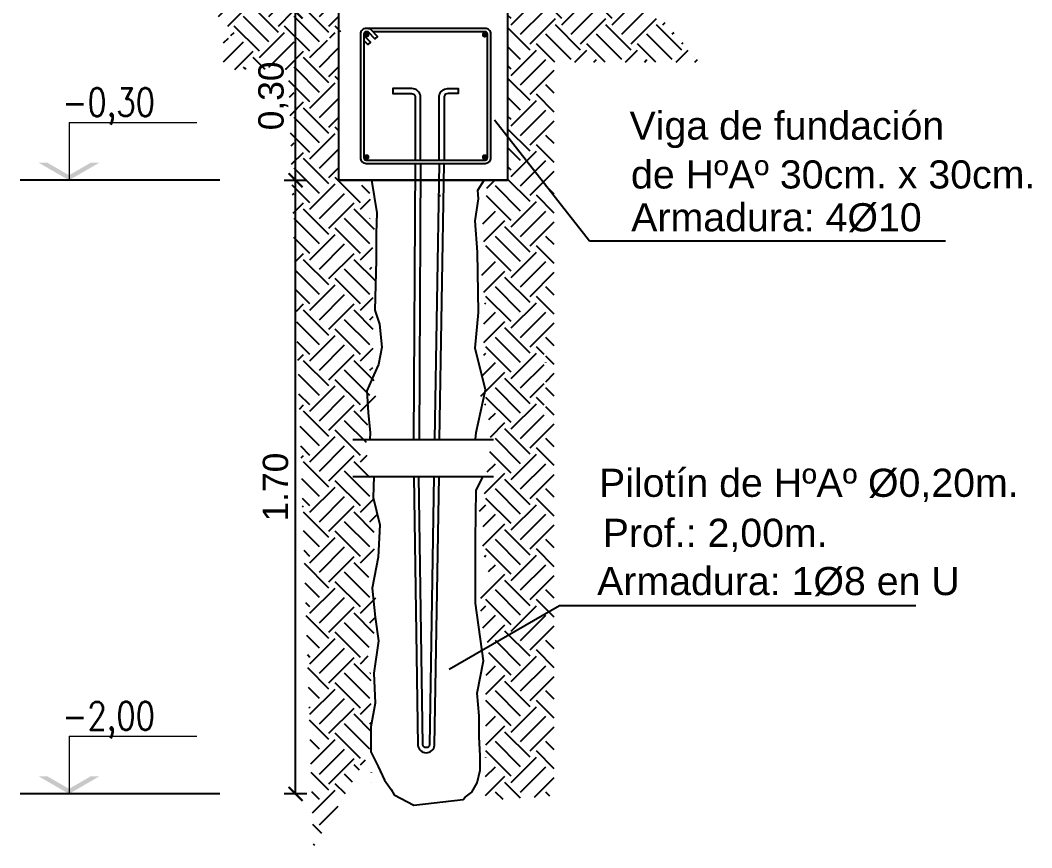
# Model space of a CAD drawing. Header units: millimetres. Extents: x 167 to 343, y -139 to 78.
# Drawn here: x 288.07 to 295.26, y -98.44 to -92.56 of the extents above; entities that cross this region are included whole.
import ezdxf
from ezdxf.enums import TextEntityAlignment as Align

# ---------------------------------------------------------------- set-up
doc = ezdxf.new("R2010")
doc.units = ezdxf.units.MM
doc.header["$LTSCALE"] = 0.1
doc.header["$MEASUREMENT"] = 0
doc.header["$PDMODE"] = 3
doc.header["$PDSIZE"] = 0.1
doc.linetypes.add('ACAD_ISO02W100', pattern=[15, 12, -3])
doc.layers.get('DEFPOINTS').update_dxf_attribs({"color": 1})
doc.layers.add('00-COTAS', color=1, linetype='Continuous', lineweight=9)
doc.layers.add('referencias', color=1, linetype='Continuous', lineweight=5)
for name, color, linetype in [('CORTE-3', 3, 'Continuous'), ('Cota', 1, 'Continuous'), ('Cotas', 1, 'Continuous'), ('FUNDACION', 4, 'Continuous'), ('LINEA-TIERRA', 6, 'Continuous'), ('LINEAS DE PROYECCIÓN', 60, 'Continuous'), ('Muros', 7, 'Continuous'), ('Sombras', 7, 'Continuous'), ('TRAMAS', 8, 'Continuous')]:
    doc.layers.add(name, color=color, linetype=linetype)
doc.layers.add('VP', color=11, linetype='Continuous', plot=False)
doc.styles.add('1 en 100', font='romans.shx', dxfattribs={"height": 0.17})
doc.styles.add('ARIAL', font='arial.ttf', dxfattribs={"height": 0.18})
doc.styles.add('COTAS', font='ROMANS.shx', dxfattribs={"width": 0.7})
doc.dimstyles.new('1 en 20', dxfattribs={"dimtxt": 0.018, "dimasz": 0.018, "dimexe": 0, "dimexo": 0, "dimgap": 0.01, "dimtad": 1, "dimzin": 0, "dimdsep": 46, "dimtxsty": '1 en 100', "dimblk1": 'C-1', "dimblk2": 'C-1', "dimsah": 1, "dimcen": 0.1, "dimse1": 1, "dimse2": 1, "dimclrd": 1, "dimclrt": 256, "dimadec": 0, "dimazin": 0, "dimtfac": 1, "dimtix": 1, "dimtofl": 0, "dimtmove": 2, "dimatfit": 3, "dimfxl": 1, "dimtolj": 1, "dimtzin": 0, "dimlwd": -1, "dimarcsym": 0})
doc.dimstyles.new('100', dxfattribs={"dimtxt": 0.2, "dimasz": 0.1, "dimexe": 0.08, "dimexo": 0, "dimgap": 0.05, "dimtad": 1, "dimzin": 1, "dimtxsty": 'ARIAL', "dimblk": 'ARCHTICK', "dimcen": 2.5, "dimadec": 0, "dimazin": 0, "dimtfac": 1, "dimtix": 1, "dimtmove": 0, "dimatfit": 3, "dimfxl": 0.08, "dimfxlon": 1, "dimarcsym": 0})
pattern_1 = [(50, (-156.1088, 6.8758), (4.372432, -0.382538), [0.4572, -5.0292]), (355, (-156.1088, 6.876), (-0.84583, 4.58536), [0.36576, -4.02336]), (100.451, (-155.7444, 6.844), (3.52662, 4.2028), [0.38856, -4.27416]), (46.1842, (-156.109, 8.095), (6.5059, -1.009016), [0.6858, -7.5438]), (96.6356, (-155.5666, 8.011), (5.6977, 5.93821), [0.58284, -6.41124]), (351.184, (-156.109, 8.095), (5.69771, 5.9382), [0.54864, -6.03504]), (21, (-155.499, 7.7902), (3.638757, -2.454372), [0.4572, -5.0292]), (326, (-155.499, 7.79), (1.48325, 4.42051), [0.36576, -4.02336]), (71.4514, (-155.196, 7.5857), (5.121996, 1.96615), [0.38856, -4.27416]), (37.5, (-156.1088, 6.8758), (0.0741265, 2.029321), [0, -3.974592, 0, -4.08432, 0, -4.0386]), (7.5, (-156.1088, 6.8758), (1.603672, 2.404334), [0, -2.328672, 0, -3.883152, 0, -1.53924]), (327.5, (-157.4682, 6.8758), (3.254174, -0.13749), [0, -1.524, 0, -4.75488, 0, -6.30936]), (317.5, (-158.0778, 6.8758), (3.5551, 0.610236), [0, -1.9812, 0, -3.157728, 0, -4.48056])]

# ---------------------------------------------------------------- blocks, each defined once
blk = doc.blocks.new('_ARCHTICK')
at = {"color": 0, "linetype": 'ByBlock', "const_width": 0.15}
blk.add_lwpolyline([(-0.5, -0.5), (0.5, 0.5)], dxfattribs=at)
blk = doc.blocks.new('*D342')
at = {"layer": 'Cotas', "color": 0, "lineweight": -2, "transparency": 16777216}
for p, q in [((289.9483, -92.4949), (290.1083, -92.4949)), ((290.0283, -93.6949), (290.0283, -92.4949)), ((289.9483, -93.6949), (290.1083, -93.6949))]:
    blk.add_line(p, q, dxfattribs=at)
at = {"layer": 'DEFPOINTS', "color": 0, "transparency": 16777216}
for p in [(289.8287, -92.4949), (290.0283, -92.4949), (289.8287, -93.6949)]:
    blk.add_point(p, dxfattribs=at)
at = {"layer": 'Cotas', "color": 0, "lineweight": -2, "transparency": 16777216, "xscale": 0.1, "yscale": 0.1, "zscale": 0.1}
for p, rotation in [((290.0283, -92.4949), 90), ((290.0283, -93.6949), 270)]:
    blk.add_blockref('_ARCHTICK', p, dxfattribs=dict(at, rotation=rotation))
at = {"layer": 'Cotas', "color": 0, "transparency": 16777216, "insert": (289.8701, -93.0949), "char_height": 0.18, "attachment_point": 5, "rotation": 90, "style": 'ARIAL'}
blk.add_mtext('0,30', dxfattribs=at)
blk = doc.blocks.new('niv')
at = {"linetype": 'ByBlock'}
blk.add_line((0, 0.3254), (0, 0), dxfattribs=at)
blk.add_line((0, 0.3254), (0.7204, 0.3254))
for points in [[(-0.1724, 0.0996), (-0.1232, 0.0996), (0, 0), (0, 0.0284)], [(0.1724, 0.0996), (0.1232, 0.0996), (0, 0), (0, 0.0284)]]:
    blk.add_solid(points)
at = {"style": 'COTAS', "width": 0.8}
blk.add_attdef('NIVEL', text='', height=0.1478, dxfattribs=at).set_placement((0.7126, 0.3816), align=Align.RIGHT)
blk = doc.blocks.new('*D343')
at = {"layer": 'Cotas', "color": 0, "lineweight": -2, "transparency": 16777216}
for p, q in [((289.9483, -93.6949), (290.1083, -93.6949)), ((290.0283, -98.0584), (290.0283, -93.6949)), ((290.1083, -98.0584), (289.9483, -98.0584))]:
    blk.add_line(p, q, dxfattribs=at)
at = {"layer": 'DEFPOINTS', "color": 0, "transparency": 16777216}
for p in [(289.8287, -93.6949), (290.0283, -93.6949), (290.4297, -98.0584)]:
    blk.add_point(p, dxfattribs=at)
at = {"layer": 'Cotas', "color": 0, "lineweight": -2, "transparency": 16777216, "xscale": 0.1, "yscale": 0.1, "zscale": 0.1}
for p, rotation in [((290.0283, -93.6949), 90), ((290.0283, -98.0584), 270)]:
    blk.add_blockref('_ARCHTICK', p, dxfattribs=dict(at, rotation=rotation))
at = {"layer": 'Cotas', "color": 0, "transparency": 16777216, "insert": (289.8864, -95.8767), "char_height": 0.18, "width": 0.5, "attachment_point": 5, "rotation": 90, "style": 'ARIAL'}
blk.add_mtext('1.70', dxfattribs=at)
blk = doc.blocks.new('C-1')
for p, q in [((-1, 0), (0, 0)), ((0, -0.5), (0, 0.5))]:
    blk.add_line(p, q)
at = {"const_width": 0.05}
for points in [[(-0.5, 0), (0, 0)], [(-0.18, -0.18), (0.18, 0.18)]]:
    blk.add_lwpolyline(points, dxfattribs=at)

msp = doc.modelspace()

# ---------------------------------------------------------------- hatches: boundary and pattern name
at = {"layer": 'Sombras'}
h = msp.add_hatch(dxfattribs=at)
h.set_pattern_fill('AR-CONC', color=1, scale=0.024, style=0)
h.set_pattern_definition(pattern_1)
h.paths.add_polyline_path([(291.2741, -93.1519), (291.2741, -93.4519), (291.2261, -93.4519), (291.2261, -93.1557, 0.812929), (291.1621, -93.1557), (291.1621, -93.7509), (291.4761, -93.7509, 0.414214), (291.4921, -93.7349), (291.4921, -92.8549, 0.414214), (291.4761, -92.8389), (290.8437, -92.8389), (290.8759, -92.8722), (290.8587, -92.8889), (290.8161, -92.845, 0.242714), (290.7988, -92.8391, 0.464742), (290.7801, -92.8549), (290.7801, -92.8722), (290.8265, -92.9201), (290.8093, -92.9368), (290.7801, -92.9066), (290.7801, -93.7349, 0.414214), (290.7961, -93.7509), (291.1141, -93.7509), (291.1141, -93.1519, -0.877104)], flags=17)
h.paths.add_polyline_path([(290.7561, -92.8549, -0.414214), (290.7961, -92.8149), (290.8119, -92.8149), (291.4761, -92.8149, -0.414214), (291.5161, -92.8549), (291.5161, -93.7349, -0.414214), (291.4761, -93.7749), (291.1621, -93.7749), (291.1621, -93.8949), (291.7361, -93.8949), (291.7361, -92.6949), (290.5361, -92.6949), (290.5361, -93.8949), (291.1141, -93.8949), (291.1141, -93.7749), (290.7961, -93.7749, -0.414214), (290.7561, -93.7349)])
h = msp.add_hatch(dxfattribs=at)
h.set_pattern_fill('AR-CONC', color=1, scale=0.024, style=0)
h.set_pattern_definition(pattern_1)
h.paths.add_polyline_path([(291.4921, -92.8549, 0.414214), (291.4761, -92.8389), (290.8437, -92.8389), (290.8759, -92.8722), (290.8587, -92.8889), (290.8161, -92.845, 0.202963), (290.8018, -92.8389), (290.7961, -92.8389, 0.414214), (290.7801, -92.8549), (290.7801, -92.8722), (290.8265, -92.9201), (290.8093, -92.9368), (290.7801, -92.9066), (290.7801, -93.7349, 0.414214), (290.7961, -93.7509), (291.1141, -93.7509), (291.1141, -93.1519, -0.877104), (291.2741, -93.1519), (291.2741, -93.4519), (291.2261, -93.4519), (291.2261, -93.1557, 0.812929), (291.1621, -93.1557), (291.1621, -93.7509), (291.4761, -93.7509, 0.414214), (291.4921, -93.7349)], flags=17)
h.paths.add_polyline_path([(290.7561, -92.8549, -0.414214), (290.7961, -92.8149), (290.8119, -92.8149), (291.4761, -92.8149, -0.414214), (291.5161, -92.8549), (291.5161, -93.7349, -0.414214), (291.4761, -93.7749), (291.1621, -93.7749), (291.1621, -93.8949), (291.7361, -93.8949), (291.7361, -92.6949), (290.5361, -92.6949), (290.5361, -93.8949), (291.1141, -93.8949), (291.1141, -93.7749), (290.7961, -93.7749, -0.414214), (290.7561, -93.7349)])
at = {"layer": 'TRAMAS', "linetype": 'ACAD_ISO02W100'}
h = msp.add_hatch(dxfattribs=at)
h.set_pattern_fill('EARTH', color=256, scale=0.04, angle=45)
h.set_pattern_definition([(45, (43.84662, 53.24068), (0, 0.35921024), [0.254, -0.254]), (45, (43.77927, 53.30803), (0, 0.35921024), [0.254, -0.254]), (45, (43.71192, 53.37538), (0, 0.35921024), [0.254, -0.254]), (135, (43.71192, 53.42029), (-0.35921024, 0), [0.254, -0.254]), (135, (43.77927, 53.48764), (-0.35921024, 0), [0.254, -0.254]), (135, (43.84662, 53.555), (-0.35921024, 0), [0.254, -0.254])])
h.paths.add_polyline_path([(290.1845, -92.7421), (290.3549, -92.6357), (290.3547, -92.6238)], flags=16)
h.paths.add_polyline_path([(289.5893, -92.9013), (290.1788, -92.9013), (290.1788, -92.9008), (289.555, -92.9008)], flags=16)
h.paths.add_polyline_path([(290.5153, -96.1941), (290.5153, -95.8366)], flags=16)
h.paths.add_polyline_path([(290.572, -93.3285), (290.5715, -93.3298), (290.5722, -93.3285)], flags=17)
h.paths.add_polyline_path([(290.4421, -93.72), (290.3361, -93.6949), (290.3361, -92.4949), (289.4065, -92.4949), (289.5936, -92.6915), (289.5162, -92.6785), (289.5162, -92.907), (289.9787, -92.907), (290.1562, -98.4417), (290.5688, -97.7425), (290.5689, -98.0921), (290.5647, -97.2525), (290.5647, -97.2339), (290.5461, -97.0922), (290.5438, -97.0272), (290.5903, -96.9668), (290.5856, -96.8855), (290.5856, -96.8274), (290.6065, -96.7786), (290.6019, -96.7275), (290.5972, -96.5997), (290.5786, -96.5659), (290.5507, -96.5287), (290.5438, -96.4962), (290.581, -96.394), (290.5903, -96.308), (290.5996, -96.2616), (290.5996, -96.2314), (290.5903, -96.2128), (290.5833, -96.1733), (290.6135, -96.0989), (290.6112, -96.0711), (290.5763, -95.9549), (290.5664, -95.9108), (290.5742, -95.8829), (290.5575, -95.8202), (290.5534, -95.7412), (290.5374, -95.6576), (290.5358, -95.6343), (290.531, -95.5809), (290.5383, -95.4913), (290.5365, -95.4568), (290.5492, -95.4142), (290.5601, -95.3724), (290.5664, -95.3361), (290.5719, -95.3271), (290.6018, -95.2717), (290.6037, -95.2527), (290.6009, -95.2363), (290.5918, -95.2091), (290.5918, -95.1855), (290.5873, -95.1215), (290.591, -95.0924), (290.5699, -95.067), (290.5779, -95.0176), (290.5866, -94.9907), (290.5837, -94.979), (290.5793, -94.9703), (290.5706, -94.9296), (290.5757, -94.9027), (290.5786, -94.8911), (290.583, -94.8657), (290.5888, -94.838), (290.5699, -94.8208), (290.5728, -94.8143), (290.583, -94.7881), (290.5806, -94.7471), (290.5699, -94.6973), (290.5728, -94.6827), (290.5852, -94.6479), (290.5815, -94.6297), (290.5673, -94.5949), (290.5772, -94.5686), (290.5784, -94.5359), (290.5831, -94.5195), (290.5901, -94.4937), (290.5925, -94.482), (290.6007, -94.4304), (290.5878, -94.3764), (290.5819, -94.3354), (290.5702, -94.3142), (290.5655, -94.306), (290.562, -94.3013), (290.562, -94.2802), (290.5526, -94.2427), (290.562, -94.2239), (290.5819, -94.1571), (290.5767, -94.1015), (290.5901, -94.0679), (290.589, -94.0421), (290.5855, -94.0245), (290.5714, -94.0011), (290.5585, -93.9882), (290.5608, -93.9401), (290.562, -93.8882), (290.5639, -93.8674), (290.5583, -93.8106), (290.5601, -93.7803), (290.5696, -93.7311), (290.5886, -93.7103), (290.5639, -93.7285), (290.558, -93.7285), (290.5282, -93.7285), (290.4506, -93.7371)])
h = msp.add_hatch(dxfattribs=at)
h.set_pattern_fill('EARTH', color=256, scale=0.04, angle=45)
h.set_pattern_definition([(45, (-5917.97195, -6184.9304), (3e-17, 0.359210245), [0.254, -0.254]), (45, (-5918.0393, -6184.86304), (3e-17, 0.359210245), [0.254, -0.254]), (45, (-5918.10665, -6184.79569), (3e-17, 0.359210245), [0.254, -0.254]), (135, (-5918.10665, -6184.75078), (-0.359210245, 3e-17), [0.254, -0.254]), (135, (-5918.0393, -6184.68343), (-0.359210245, 3e-17), [0.254, -0.254]), (135, (-5917.97195, -6184.61608), (-0.359210245, 3e-17), [0.254, -0.254])])
h.paths.add_polyline_path([(291.7954, -95.3953), (291.8074, -95.3953), (291.8074, -94.8886), (291.7954, -94.8886)], flags=16)
h.paths.add_polyline_path([(291.5361, -92.4949), (291.5361, -93.6949), (291.4143, -93.6949), (291.3978, -93.6949), (291.3872, -93.6949), (291.382, -93.6949), (291.3789, -93.6949), (291.3683, -93.6949), (291.3776, -93.6974), (291.3871, -93.7467), (291.389, -93.7769), (291.3833, -93.8337), (291.3852, -93.8546), (291.3864, -93.9064), (291.3888, -93.9545), (291.3712, -93.9721), (291.3688, -93.9792), (291.3618, -93.9909), (291.3583, -94.0085), (291.3571, -94.0343), (291.3688, -94.0636), (291.3688, -94.0859), (291.3653, -94.1234), (291.3853, -94.1903), (291.3947, -94.2091), (291.3853, -94.2466), (291.3853, -94.2677), (291.3817, -94.2724), (291.377, -94.2806), (291.3653, -94.3017), (291.3594, -94.3428), (291.3465, -94.3967), (291.3547, -94.4483), (291.3571, -94.4601), (291.3641, -94.4859), (291.3688, -94.5023), (291.3701, -94.535), (291.3766, -94.5524), (291.3737, -94.5764), (291.3657, -94.596), (291.3621, -94.6142), (291.3782, -94.6597), (291.3664, -94.7145), (291.3657, -94.7298), (291.3643, -94.7545), (291.3744, -94.7806), (291.3774, -94.7872), (291.3585, -94.8044), (291.3643, -94.832), (291.3686, -94.8574), (291.3715, -94.8691), (291.3766, -94.896), (291.3679, -94.9367), (291.3635, -94.9454), (291.3606, -94.957), (291.375, -95.0013), (291.3719, -94.9993), (291.3774, -95.0333), (291.3563, -95.0588), (291.3599, -95.0878), (291.3554, -95.1519), (291.3554, -95.1727), (291.3456, -95.207), (291.3436, -95.219), (291.3454, -95.2381), (291.3754, -95.2934), (291.3808, -95.3025), (291.3872, -95.3388), (291.3981, -95.3805), (291.4108, -95.4232), (291.409, -95.4577), (291.4162, -95.5473), (291.4115, -95.6007), (291.4098, -95.6239), (291.3939, -95.7076), (291.3897, -95.7866), (291.3731, -95.8493), (291.3809, -95.8771), (291.371, -95.9213), (291.3361, -96.0374), (291.3337, -96.0653), (291.364, -96.1396), (291.357, -96.1791), (291.3477, -96.1977), (291.3477, -96.2279), (291.357, -96.2744), (291.3663, -96.3603), (291.4035, -96.4625), (291.3965, -96.4951), (291.3686, -96.5322), (291.35, -96.5661), (291.3454, -96.6939), (291.3407, -96.745), (291.3616, -96.7938), (291.3616, -96.8518), (291.357, -96.9331), (291.4035, -96.9935), (291.4011, -97.0586), (291.3825, -97.2003), (291.3825, -97.2189), (291.3784, -98.1089), (291.3784, -98.1089), (291.8669, -98.0718), (291.8669, -92.8546), (292.9072, -92.8546), (292.5862, -92.4949)])

# ---------------------------------------------------------------- linework, layer by layer
at = {"layer": 'CORTE-3'}
msp.add_lwpolyline([(290.3361, -92.4949), (291.5361, -92.4949), (291.5361, -93.6949), (290.3361, -93.6949)], close=True, dxfattribs=at)
at = {"layer": 'Cota', "ltscale": 0.2}
for p, q in [((290.4348, -95.5381), (291.4348, -95.5381)), ((290.4348, -95.8007), (291.4348, -95.8007))]:
    msp.add_line(p, q, dxfattribs=at)
at = {"layer": 'FUNDACION', "color": 1}
for p, q in [((289.4908, -93.6949), (288.071, -93.6949)), ((289.4908, -98.0584), (288.071, -98.0584))]:
    msp.add_line(p, q, dxfattribs=at)
at = {"layer": 'LINEA-TIERRA'}
for points in [[(290.5683, -93.6949), (290.6064, -93.9264), (290.6008, -94.0741), (290.6008, -94.2628), (290.5926, -94.6187), (290.6254, -94.7172), (290.6419, -94.8813), (290.6172, -95.0043), (290.5844, -95.0782), (290.5351, -95.193), (290.5434, -95.3489), (290.5598, -95.4884), (290.5568, -95.5381)], [(291.3074, -95.5381), (291.3131, -95.4884), (291.3788, -95.1848), (291.3049, -94.8895), (291.3296, -94.6351), (291.3214, -94.2054), (291.3049, -93.9839), (291.3296, -93.828), (291.3237, -93.7645), (291.3683, -93.6949)], [(290.5844, -95.8007), (290.5792, -95.9502), (290.6271, -96.1447), (290.6164, -96.3745), (290.5738, -96.596), (290.5951, -96.8011), (290.6181, -96.9692), (290.5844, -97.201), (290.5951, -97.4133), (290.5624, -97.5814), (290.5624, -97.7584), (290.6144, -97.8637), (290.6611, -97.9619), (290.7078, -98.0271), (290.7303, -98.066), (290.8698, -98.1384), (291.2196, -98.0974), (291.2335, -98.081), (291.2804, -98.0471), (291.3189, -97.9791), (291.3406, -97.8907), (291.34, -97.7887), (291.3332, -97.6527), (291.3332, -97.5031), (291.3194, -97.3425), (291.3644, -97.1129), (291.3071, -96.7026), (291.3069, -96.2487), (291.312, -95.8986), (291.3624, -95.8007)]]:
    msp.add_lwpolyline(points, dxfattribs=at)
at = {"layer": 'Muros', "color": 2}
msp.add_lwpolyline([(290.5458, -92.6149), (290.5299, -92.6149, 0.414214), (290.4899, -92.6549), (290.4899, -93.5349, 0.414214), (290.5299, -93.5749), (291.3761, -93.5749, 0.414214), (291.4161, -93.5349), (291.4161, -92.6549, 0.414214), (291.3761, -92.6149), (290.5458, -92.6149, -0.202963), (290.5602, -92.621), (290.6098, -92.6722), (290.5926, -92.6889), (290.55, -92.645, 0.202963), (290.5356, -92.6389), (290.5299, -92.6389, 0.414214), (290.5139, -92.6549), (290.5139, -93.5349, 0.414214), (290.5299, -93.5509), (291.3761, -93.5509, 0.414214), (291.3921, -93.5349), (291.3921, -92.6549, 0.414214), (291.3761, -92.6389), (290.5775, -92.6389)], format="xyb", dxfattribs=at)
at = {"layer": 'Muros', "color": 2, "const_width": 0.02}
for points in [[(290.5235, -92.6601, 1), (290.5435, -92.6601, 1)], [(291.3825, -92.6601, -1), (291.3625, -92.6601, -1)], [(290.5235, -93.5297, -1), (290.5435, -93.5297, -1)], [(291.3825, -93.5297, 1), (291.3625, -93.5297, 1)]]:
    msp.add_lwpolyline(points, format="xyb", close=True, dxfattribs=at)
at = {"layer": 'Muros', "color": 2}
msp.add_lwpolyline([(290.5139, -92.6654), (290.5604, -92.7133), (290.5432, -92.73), (290.5139, -92.6999)], dxfattribs=at)
at = {"layer": 'Sombras'}
for points in [[(290.8556, -93.043), (290.7198, -93.043), (290.7198, -93.079), (290.8527, -93.079)], [(291.1092, -93.043), (291.1842, -93.043), (291.1842, -93.079), (291.1121, -93.079)], [(290.87, -95.5381), (290.88, -93.5758)], [(290.916, -93.5758), (290.906, -95.5379)], [(291.0488, -93.5749), (291.0167, -95.5381)], [(291.0527, -95.5381), (291.0848, -93.5749)]]:
    msp.add_lwpolyline(points, dxfattribs=at)
for points in [[(290.9156, -93.5509), (290.9156, -93.0956, 0.376415), (290.8556, -93.043, 0.376415)], [(291.0492, -93.5509), (291.0492, -93.0956, -0.376415), (291.1092, -93.043, -0.376415)], [(290.8527, -93.079, -0.383838), (290.8796, -93.0985), (290.8796, -93.5509)], [(291.1121, -93.079, 0.383838), (291.0852, -93.0985), (291.0852, -93.5509)], [(290.8686, -95.8011), (290.8971, -97.713, 0.877104), (291.0171, -97.713), (291.0484, -95.8007)], [(291.0124, -95.8007), (290.9811, -97.7101, -0.812929), (290.9331, -97.7101), (290.9047, -95.8007)]]:
    msp.add_lwpolyline(points, format="xyb", dxfattribs=at)
at = {"layer": 'VP'}
for p, q in [((290.3361, -93.6949), (291.5361, -93.6949)), ((290.5568, -95.5381), (291.3074, -95.5381)), ((290.5844, -95.8007), (291.3624, -95.8007))]:
    msp.add_line(p, q, dxfattribs=at)

# ---------------------------------------------------------------- block references
at = {"layer": '00-COTAS'}
ref = msp.add_blockref('niv', (288.4178, -93.6949), dxfattribs=dict(at, xscale=1.260000000000218, yscale=1.260000000000218, zscale=1.260000000000218))
ref.add_attrib('NIVEL', '-0,30', dxfattribs={"color": 2, "height": 0.2, "style": 'COTAS', "width": 0.8}).set_placement((289.0289, -93.2398), align=Align.RIGHT)
ref = msp.add_blockref('niv', (288.4178, -98.0584), dxfattribs=dict(at, xscale=1.260000000000218, yscale=1.260000000000218, zscale=1.260000000000218))
ref.add_attrib('NIVEL', '-2,00', dxfattribs={"color": 2, "height": 0.2, "style": 'COTAS', "width": 0.8}).set_placement((289.0289, -97.6033), align=Align.RIGHT)

# ---------------------------------------------------------------- texts
at = {"layer": 'referencias', "style": 'ARIAL'}
for s, p in [('Viga de fundación', (292.4024, -93.406)), ('de HºAº 30cm. x 30cm.', (292.4128, -93.7535)), ('Armadura: 4%%C10', (292.4143, -94.058)), ('Pilotín de HºAº %%C0,20m.', (292.1855, -95.9462)), ('Prof.: 2,00m.', (292.2117, -96.3019)), ('Armadura: 1%%C8 en U', (292.1724, -96.645))]:
    msp.add_text(s, height=0.2, dxfattribs=at).set_placement(p)

# ---------------------------------------------------------------- dimensions: what is measured, and where the dimension line sits
at = {"layer": 'Cotas'}
for base, p1, p2, text, picture, middle in [((290.0283, -92.4949), (289.8287, -93.6949), (289.8287, -92.4949), '0,30', '*D342', (289.8701, -93.0949)), ((290.0283, -93.6949), (290.4297, -98.0584), (289.8287, -93.6949), '1.70', '*D343', (289.8864, -95.8767))]:
    dim = msp.add_linear_dim(base=base, p1=p1, p2=p2, angle=90, text=text, dimstyle='100', dxfattribs=at)
    dim.commit()
    dim.dimension.update_dxf_attribs({"geometry": picture, "text_midpoint": middle})

# ---------------------------------------------------------------- leaders
at = {"layer": 'LINEAS DE PROYECCIÓN'}
for points in [[(291.4418, -93.2657), (292.1179, -94.1249), (294.6497, -94.1249)], [(291.1191, -97.1724), (291.9054, -96.7185), (294.4372, -96.7185)]]:
    msp.add_leader(points, dimstyle='1 en 20', override={"dimgap": 0.01, "dimtad": 0, "dimclrd": 2}, dxfattribs=at)

doc.saveas('drawing.dxf')
